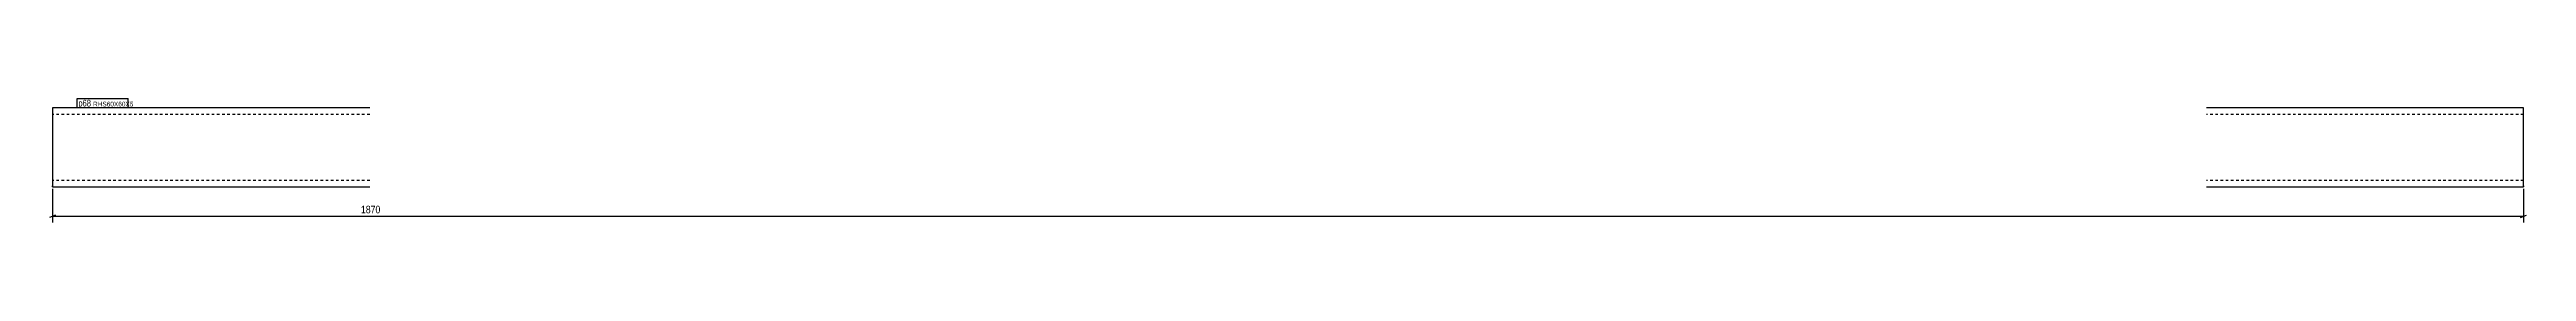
# Model space of a CAD drawing. Header units: millimetres. Extents: x 4 to 1879, y 4 to 99.
import ezdxf

# ---------------------------------------------------------------- set-up
doc = ezdxf.new("R2010")
doc.units = ezdxf.units.MM
doc.linetypes.add('DXK_LINE_DOT2', pattern=[3.9198, 1.9599, -1.9599])
for name, color, linetype in [('MÅLSÆTNING', 7, 'Continuous'), ('STÅL', 7, 'Continuous'), ('TEKST', 7, 'Continuous')]:
    doc.layers.add(name, color=color, linetype=linetype)
doc.styles.add('Arial Narrow', font='ARIALN.TTF', dxfattribs={"height": 0.2})

msp = doc.modelspace()

# ---------------------------------------------------------------- linework, layer by layer
at = {"layer": 'MÅLSÆTNING', "color": 7, "linetype": 'Continuous'}
for p, q in [((6.8, 30.1), (6.8, 4.5)), ((1876.8, 30.1), (1876.8, 4.5)), ((9, 10.2), (4.5, 8.4)), ((6.8, 9.3), (1876.8, 9.3)), ((1874.5, 8.4), (1879, 10.2))]:
    msp.add_line(p, q, dxfattribs=at)
at = {"layer": 'STÅL', "color": 2, "linetype": 'Continuous'}
for p, q in [((6.8, 91.6), (6.8, 31.6)), ((246.8, 91.6), (6.8, 91.6)), ((1876.8, 91.6), (1636.8, 91.6)), ((1876.8, 31.6), (1876.8, 91.6)), ((6.8, 31.6), (246.8, 31.6)), ((1636.8, 31.6), (1876.8, 31.6))]:
    msp.add_line(p, q, dxfattribs=at)
at = {"layer": 'STÅL', "color": 7, "linetype": 'DXK_LINE_DOT2'}
for p, q in [((246.8, 86.6), (6.8, 86.6)), ((1876.8, 86.6), (1636.8, 86.6)), ((246.8, 36.6), (6.8, 36.6)), ((6.8, 31.6), (6.8, 32.4)), ((1876.8, 36.6), (1636.8, 36.6)), ((1876.8, 32.4), (1876.8, 31.6))]:
    msp.add_line(p, q, dxfattribs=at)

# ---------------------------------------------------------------- next in the draw order: wipeouts: each hides what was drawn before it
at = {"color": 0}
for points, layer in [([(1644.5, 10.4), (1644.5, 18.8), (239, 18.8), (239, 10.4)], 'MÅLSÆTNING'), ([(35.8, 92.7), (35.8, 97.9), (26.3, 97.9), (26.3, 92.7)], 'TEKST')]:
    msp.add_wipeout(points, dxfattribs=at).dxf.layer = layer

# ---------------------------------------------------------------- next in the draw order: texts
at = {"layer": 'MÅLSÆTNING', "color": 3, "style": 'Arial Narrow'}
msp.add_text('1870', height=5.73, dxfattribs=at).set_placement((240.2, 11.6))

# ---------------------------------------------------------------- next in the draw order: wipeouts: each hides what was drawn before it
at = {"color": 0}
msp.add_wipeout([(35.8, 92.7), (35.8, 97.9), (26.3, 97.9), (26.3, 92.7)], dxfattribs=at).dxf.layer = 'TEKST'

# ---------------------------------------------------------------- next in the draw order: linework, layer by layer
at = {"layer": 'TEKST', "color": 7, "linetype": 'Continuous'}
msp.add_line((25.4, 91.8), (25.4, 98.8), dxfattribs=at)

# ---------------------------------------------------------------- next in the draw order: wipeouts: each hides what was drawn before it
at = {"color": 0}
msp.add_wipeout([(63, 92.7), (63, 96.4), (37.4, 96.4), (37.4, 92.7)], dxfattribs=at).dxf.layer = 'TEKST'

# ---------------------------------------------------------------- next in the draw order: wipeouts: each hides what was drawn before it
msp.add_wipeout([(63, 92.7), (63, 96.4), (37.4, 96.4), (37.4, 92.7)], dxfattribs=at).dxf.layer = 'TEKST'

# ---------------------------------------------------------------- next in the draw order: linework, layer by layer
at = {"layer": 'TEKST', "color": 7, "linetype": 'Continuous'}
for p, q in [((25.4, 98.8), (63.9, 98.8)), ((63.9, 91.8), (63.9, 98.8)), ((25.4, 91.8), (63.9, 91.8))]:
    msp.add_line(p, q, dxfattribs=at)

# ---------------------------------------------------------------- next in the draw order: texts
at = {"layer": 'TEKST', "color": 3, "style": 'Arial Narrow'}
for s, height, p in [('p68', 5.01, (26.3, 92.7)), ('RHS60X60X5', 3.58, (37.4, 92.7))]:
    msp.add_text(s, height=height, dxfattribs=at).set_placement(p)

doc.saveas('drawing.dxf')
